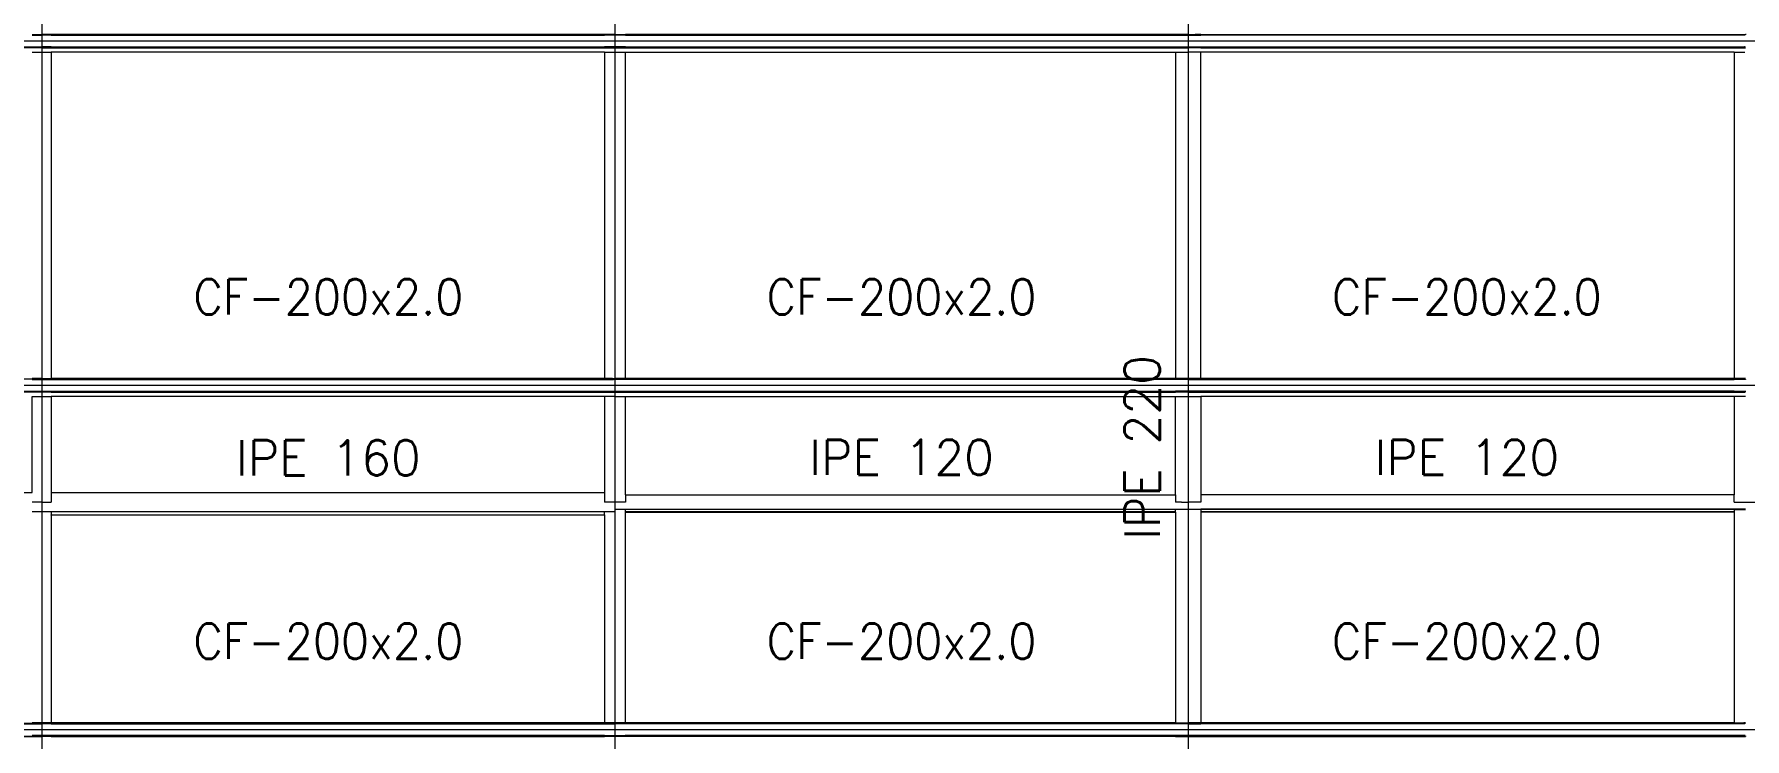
# Model space of a CAD drawing. Header units: millimetres. Extents: x 0 to 149, y -64 to 103.
# Drawn here: x 64.28 to 71.74, y -6.81 to -3.74 of the extents above; entities that cross this region are included whole.
import ezdxf
from ezdxf.enums import TextEntityAlignment as Align

# ---------------------------------------------------------------- set-up
doc = ezdxf.new("R2010")
doc.units = ezdxf.units.MM
for name, color, linetype, lineweight in [('BARRAS_DE_ACERO', 7, 'Continuous', 9), ('ejes', 251, 'Continuous', 0), ('REFERENCIA_DE_LAS_BARRAS', 2, 'Continuous', 9)]:
    doc.layers.add(name, color=color, linetype=linetype, lineweight=lineweight)
doc.styles.add('CYPETXT', font='romans__.ttf', dxfattribs={"height": 0.2})

msp = doc.modelspace()

# ---------------------------------------------------------------- linework, layer by layer
at = {"layer": 'BARRAS_DE_ACERO'}
for p, q in [((61.8445, -3.7988), (64.3105, -3.7988)), ((61.8445, -3.8021), (64.3105, -3.8021)), ((64.3105, -3.8032), (61.8445, -3.8032)), ((64.349, -3.8037), (61.8445, -3.8037)), ((62.0267, -3.8006), (64.3105, -3.8006)), ((64.267, -3.745), (64.3105, -3.745)), ((64.267, -3.7464), (64.3055, -3.7464)), ((64.267, -3.7481), (64.3105, -3.7481)), ((64.3055, -3.7464), (64.3105, -3.7464)), ((66.7625, -3.745), (64.3105, -3.745)), ((64.3105, -3.7464), (66.7625, -3.7464)), ((64.349, -3.7481), (64.3105, -3.7481)), ((64.349, -3.7988), (64.3105, -3.7988)), ((64.349, -3.8006), (64.3105, -3.8006)), ((64.3105, -3.8021), (64.349, -3.8021)), ((64.3105, -3.8032), (64.3479, -3.8032)), ((64.349, -3.8032), (64.3479, -3.8032)), ((64.349, -3.7481), (66.7625, -3.7481)), ((64.349, -3.7988), (66.7625, -3.7988)), ((64.349, -3.8006), (66.8067, -3.8006)), ((66.9892, -3.8021), (64.349, -3.8021)), ((64.349, -3.8032), (69.305, -3.8032)), ((64.349, -3.8037), (66.8106, -3.8037)), ((66.8106, -3.745), (66.7625, -3.745)), ((66.8106, -3.7464), (66.7625, -3.7464)), ((66.8535, -3.7988), (66.7625, -3.7988)), ((66.8535, -3.8006), (66.8067, -3.8006)), ((66.8106, -3.745), (66.8535, -3.745)), ((66.8535, -3.7464), (66.8106, -3.7464)), ((69.305, -3.8037), (66.8106, -3.8037)), ((69.253, -3.745), (66.8535, -3.745)), ((69.253, -3.7464), (66.8535, -3.7464)), ((66.8535, -3.7481), (69.253, -3.7481)), ((66.8535, -3.7988), (69.253, -3.7988)), ((66.8535, -3.8006), (69.253, -3.8006)), ((69.305, -3.8021), (66.9892, -3.8021)), ((69.3109, -3.745), (69.253, -3.745)), ((69.3109, -3.7464), (69.253, -3.7464)), ((69.253, -3.7481), (69.305, -3.7481)), ((69.253, -3.7988), (69.305, -3.7988)), ((69.253, -3.8006), (69.3109, -3.8006)), ((69.305, -3.7481), (69.3109, -3.7481)), ((69.305, -3.7988), (71.7341, -3.7988)), ((69.3109, -3.8032), (69.305, -3.8032)), ((69.363, -3.8037), (69.305, -3.8037)), ((69.3109, -3.745), (69.3378, -3.745)), ((69.3109, -3.7464), (69.363, -3.7464)), ((69.3109, -3.7481), (69.363, -3.7481)), ((69.363, -3.8006), (69.3109, -3.8006)), ((69.363, -3.8032), (69.3109, -3.8032)), ((69.363, -3.745), (69.3378, -3.745)), ((71.7321, -3.7464), (69.363, -3.7464)), ((71.7352, -3.7481), (69.363, -3.7481)), ((71.7376, -3.8006), (69.363, -3.8006)), ((71.688, -3.8021), (69.363, -3.8021)), ((69.363, -3.8032), (70.9946, -3.8032)), ((69.363, -3.8037), (71.688, -3.8037)), ((70.9946, -3.8032), (71.688, -3.8032)), ((71.7377, -3.8021), (71.688, -3.8021)), ((71.688, -3.8032), (71.7352, -3.8032)), ((71.7321, -3.7464), (71.7352, -3.7464)), ((71.7352, -3.7988), (71.7341, -3.7988)), ((64.267, -3.8229), (64.3105, -3.8229)), ((64.3105, -3.8229), (64.349, -3.8229)), ((66.7625, -3.8229), (66.7625, -5.2441)), ((66.7625, -3.8229), (66.8535, -3.8229)), ((66.8535, -3.8229), (69.253, -3.8229)), ((66.8535, -5.2441), (66.8535, -3.8229)), ((69.253, -3.8229), (69.253, -5.2441)), ((69.253, -3.8229), (69.3109, -3.8229)), ((71.688, -3.8229), (69.363, -3.8229)), ((71.688, -3.8229), (71.7352, -3.8229)), ((71.688, -3.8229), (71.688, -5.2441)), ((64.3105, -5.2464), (61.7715, -5.2464)), ((64.3105, -5.2441), (64.267, -5.2441)), ((64.267, -5.2442), (64.2944, -5.2442)), ((66.7845, -5.245), (64.267, -5.245)), ((64.267, -5.2481), (66.8022, -5.2481)), ((64.3105, -5.2441), (64.349, -5.2441)), ((66.7625, -5.2441), (64.349, -5.2441)), ((66.7625, -5.2441), (66.8053, -5.2441)), ((66.7979, -5.2442), (66.7625, -5.2442)), ((66.8046, -5.245), (66.7845, -5.245)), ((66.7979, -5.2442), (66.8053, -5.2442)), ((66.8052, -5.2481), (66.8022, -5.2481)), ((66.8035, -5.2464), (66.8052, -5.2464)), ((66.8046, -5.245), (66.8052, -5.245)), ((66.8052, -5.245), (69.253, -5.245)), ((66.8052, -5.2464), (66.8053, -5.2464)), ((66.8052, -5.2481), (66.8053, -5.2481)), ((66.8535, -5.2441), (66.8053, -5.2441)), ((66.8053, -5.2442), (66.8535, -5.2442)), ((66.8053, -5.2464), (69.253, -5.2464)), ((69.253, -5.2481), (66.8053, -5.2481)), ((69.253, -5.2441), (66.8535, -5.2441)), ((69.253, -5.2442), (66.8535, -5.2442)), ((69.3109, -5.2441), (69.253, -5.2441)), ((69.253, -5.2442), (69.3109, -5.2442)), ((69.305, -5.245), (69.253, -5.245)), ((69.253, -5.2464), (69.3109, -5.2464)), ((69.3109, -5.2481), (69.253, -5.2481)), ((69.305, -5.245), (69.3109, -5.245)), ((69.363, -5.2441), (69.3109, -5.2441)), ((69.3109, -5.2442), (69.3541, -5.2442)), ((69.3109, -5.245), (69.363, -5.245)), ((69.3109, -5.2464), (69.363, -5.2464)), ((69.3109, -5.2481), (69.363, -5.2481)), ((69.363, -5.2442), (69.3541, -5.2442)), ((69.363, -5.2441), (71.688, -5.2441)), ((71.688, -5.2442), (69.363, -5.2442)), ((69.363, -5.245), (71.688, -5.245)), ((71.688, -5.2464), (69.363, -5.2464)), ((69.363, -5.2481), (71.688, -5.2481)), ((71.7352, -5.2441), (71.688, -5.2441)), ((71.688, -5.2442), (71.727, -5.2442)), ((71.688, -5.245), (71.7352, -5.245)), ((71.688, -5.2464), (71.738, -5.2464)), ((61.8056, -5.3021), (64.3105, -5.3021)), ((64.349, -5.3037), (61.8056, -5.3037)), ((62.0267, -5.3006), (64.3105, -5.3006)), ((64.3156, -5.3006), (64.3105, -5.3006)), ((64.3156, -5.3021), (64.3105, -5.3021)), ((64.3156, -5.3006), (64.349, -5.3006)), ((64.349, -5.3021), (64.3156, -5.3021)), ((64.349, -5.3032), (64.3486, -5.3032)), ((66.8053, -5.3006), (64.349, -5.3006)), ((64.349, -5.3021), (66.8053, -5.3021)), ((64.349, -5.3032), (66.7625, -5.3032)), ((66.7636, -5.3037), (64.349, -5.3037)), ((66.7767, -5.3032), (66.7625, -5.3032)), ((66.7636, -5.3037), (66.8053, -5.3037)), ((66.8053, -5.3032), (66.7767, -5.3032)), ((66.8053, -5.2988), (66.8053, -5.2988)), ((66.8106, -5.2988), (66.8053, -5.2988)), ((66.8053, -5.3006), (66.8053, -5.3006)), ((66.8535, -5.3006), (66.8053, -5.3006)), ((66.8053, -5.3021), (66.8053, -5.3021)), ((66.8106, -5.3021), (66.8053, -5.3021)), ((66.8053, -5.3032), (66.8053, -5.3032)), ((66.8053, -5.3032), (66.8535, -5.3032)), ((66.8053, -5.3037), (66.8053, -5.3037)), ((66.8053, -5.3037), (69.253, -5.3037)), ((66.8053, -5.3229), (66.8053, -5.3229)), ((66.8106, -5.2988), (66.8535, -5.2988)), ((66.8535, -5.2988), (69.253, -5.2988)), ((66.8535, -5.3006), (69.253, -5.3006)), ((69.253, -5.3032), (66.8535, -5.3032)), ((66.8535, -5.7502), (66.8535, -5.3229)), ((66.9892, -5.3021), (69.253, -5.3021)), ((69.3109, -5.2988), (69.253, -5.2988)), ((69.253, -5.3006), (69.3109, -5.3006)), ((69.3109, -5.3021), (69.253, -5.3021)), ((69.3109, -5.3032), (69.253, -5.3032)), ((69.3109, -5.3037), (69.253, -5.3037)), ((69.253, -5.3229), (69.3109, -5.3229)), ((69.363, -5.2988), (69.3109, -5.2988)), ((69.363, -5.3006), (69.3109, -5.3006)), ((69.363, -5.3021), (69.3109, -5.3021)), ((69.363, -5.3032), (69.3109, -5.3032)), ((69.3109, -5.3229), (69.363, -5.3229)), ((71.688, -5.2988), (69.363, -5.2988)), ((71.7334, -5.3006), (69.363, -5.3006)), ((69.363, -5.3021), (71.7293, -5.3021)), ((70.9946, -5.3032), (69.363, -5.3032)), ((70.9946, -5.3032), (71.688, -5.3032)), ((71.688, -5.3032), (71.7333, -5.3032)), ((71.688, -5.3229), (71.688, -5.7502)), ((71.738, -5.3229), (71.688, -5.3229)), ((71.7293, -5.3021), (71.7334, -5.3021)), ((71.7333, -5.3032), (71.7356, -5.3032)), ((71.7334, -5.3006), (71.738, -5.3006)), ((64.349, -5.7413), (66.7625, -5.7413)), ((64.349, -5.7413), (64.349, -5.7821)), ((66.7625, -5.7413), (66.7625, -5.7821)), ((64.3105, -5.7821), (64.267, -5.7821)), ((64.3105, -5.7821), (64.349, -5.7821)), ((66.8535, -5.7821), (66.7625, -5.7821)), ((66.808, -5.8139), (69.363, -5.8139)), ((66.808, -5.8139), (66.808, -5.8142)), ((66.808, -5.8142), (66.808, -5.8229)), ((66.8535, -5.8142), (66.808, -5.8142)), ((66.8535, -5.7502), (66.8535, -5.7821)), ((66.8535, -5.8146), (66.8535, -5.8142)), ((69.253, -5.8146), (66.8535, -5.8146)), ((66.8535, -5.8254), (66.8535, -5.8146)), ((69.253, -5.7502), (69.253, -5.7821)), ((69.279, -5.7821), (69.253, -5.7821)), ((69.253, -5.8146), (69.253, -5.8142)), ((69.363, -5.8142), (69.253, -5.8142)), ((69.279, -5.7821), (69.3109, -5.7821)), ((69.363, -5.7821), (69.3109, -5.7821)), ((69.363, -5.7502), (69.363, -5.7821)), ((71.688, -5.7502), (69.363, -5.7502)), ((71.738, -5.8139), (69.363, -5.8139)), ((69.363, -5.8142), (69.363, -5.8146)), ((71.688, -5.7821), (71.688, -5.7502)), ((71.688, -5.7821), (71.788, -5.7821)), ((71.688, -5.8142), (71.688, -5.8146)), ((71.688, -5.8142), (71.738, -5.8142)), ((71.688, -5.8146), (71.688, -5.8254)), ((64.267, -5.8229), (64.3055, -5.8229)), ((64.267, -5.8233), (64.349, -5.8233)), ((64.3055, -5.8229), (66.808, -5.8229)), ((64.349, -5.8233), (64.349, -5.8236)), ((64.349, -5.8236), (64.349, -5.8382)), ((64.349, -5.8236), (66.7625, -5.8236)), ((66.7625, -5.8233), (66.7849, -5.8233)), ((66.7625, -5.8236), (66.7625, -5.8233)), ((66.7625, -5.839), (66.7625, -6.7441)), ((66.8535, -5.826), (66.8535, -5.8254)), ((69.253, -5.8254), (66.8535, -5.8254)), ((66.8535, -5.826), (69.253, -5.826)), ((66.8535, -6.7441), (66.8535, -5.826)), ((69.253, -5.826), (69.253, -6.7441)), ((69.363, -5.8254), (69.363, -5.826)), ((71.688, -5.8254), (69.363, -5.8254)), ((71.688, -5.826), (71.688, -6.7441)), ((64.3105, -6.7441), (64.267, -6.7441)), ((64.267, -6.7442), (64.3105, -6.7442)), ((64.267, -6.7464), (64.3055, -6.7464)), ((64.3055, -6.7464), (64.3105, -6.7464)), ((64.349, -6.7441), (64.3105, -6.7441)), ((64.3424, -6.7442), (64.3105, -6.7442)), ((64.3105, -6.745), (64.349, -6.745)), ((64.349, -6.7464), (64.3105, -6.7464)), ((64.349, -6.7481), (64.3105, -6.7481)), ((66.7625, -6.7441), (64.349, -6.7441)), ((66.8053, -6.745), (64.349, -6.745)), ((64.349, -6.7464), (66.8035, -6.7464)), ((64.349, -6.7481), (66.8053, -6.7481)), ((66.8053, -6.7441), (66.7625, -6.7441)), ((66.7625, -6.7442), (66.798, -6.7442)), ((66.798, -6.7442), (66.8106, -6.7442)), ((66.8035, -6.7464), (66.8053, -6.7464)), ((66.8053, -6.7441), (66.8106, -6.7441)), ((66.8053, -6.745), (66.8106, -6.745)), ((66.8053, -6.7464), (66.8106, -6.7464)), ((66.8106, -6.7481), (66.8053, -6.7481)), ((66.8535, -6.7441), (66.8106, -6.7441)), ((66.8535, -6.7464), (66.8106, -6.7464)), ((66.8535, -6.7481), (66.8106, -6.7481)), ((69.253, -6.7441), (66.8535, -6.7441)), ((66.8535, -6.7442), (69.253, -6.7442)), ((69.253, -6.7464), (66.8535, -6.7464)), ((69.253, -6.7481), (66.8535, -6.7481)), ((69.253, -6.7441), (69.3109, -6.7441)), ((69.253, -6.7442), (69.3109, -6.7442)), ((69.253, -6.745), (69.3109, -6.745)), ((69.253, -6.7464), (69.3109, -6.7464)), ((69.3109, -6.7481), (69.253, -6.7481)), ((69.363, -6.7441), (69.3109, -6.7441)), ((69.363, -6.745), (69.3109, -6.745)), ((69.363, -6.7464), (69.3109, -6.7464)), ((69.3109, -6.7481), (69.363, -6.7481)), ((69.363, -6.7441), (71.688, -6.7441)), ((71.7301, -6.745), (69.363, -6.745)), ((71.738, -6.7464), (69.363, -6.7464)), ((71.7352, -6.7481), (69.363, -6.7481)), ((71.688, -6.7441), (71.7352, -6.7441)), ((71.688, -6.7442), (71.7313, -6.7442)), ((71.738, -6.745), (71.7301, -6.745)), ((71.738, -6.7442), (71.7313, -6.7442)), ((61.7625, -6.8037), (64.3105, -6.8037)), ((66.7625, -6.8032), (61.8053, -6.8032)), ((66.7625, -6.8006), (64.267, -6.8006)), ((69.253, -6.8021), (64.2671, -6.8021)), ((64.349, -6.8037), (64.3105, -6.8037)), ((64.349, -6.8037), (66.7625, -6.8037)), ((66.7625, -6.7988), (66.8106, -6.7988)), ((66.7625, -6.8006), (66.8535, -6.8006)), ((69.253, -6.8032), (66.7625, -6.8032)), ((69.253, -6.8037), (66.7625, -6.8037)), ((66.8106, -6.7988), (66.8521, -6.7988)), ((69.253, -6.8006), (66.8535, -6.8006)), ((69.3109, -6.7988), (69.253, -6.7988)), ((69.253, -6.8006), (69.3109, -6.8006)), ((69.253, -6.8021), (69.3109, -6.8021)), ((69.253, -6.8037), (69.3109, -6.8037)), ((69.363, -6.7988), (69.3109, -6.7988)), ((69.363, -6.8006), (69.3109, -6.8006)), ((69.363, -6.8021), (69.3109, -6.8021)), ((69.3109, -6.8037), (69.363, -6.8037)), ((71.7374, -6.7988), (69.363, -6.7988)), ((71.688, -6.8006), (69.363, -6.8006)), ((71.688, -6.8021), (69.363, -6.8021)), ((71.688, -6.8032), (69.363, -6.8032)), ((69.363, -6.8037), (71.6892, -6.8037)), ((71.7351, -6.8006), (71.688, -6.8006)), ((71.688, -6.8021), (71.7086, -6.8021)), ((71.688, -6.8032), (71.6896, -6.8032)), ((71.6892, -6.8037), (71.738, -6.8037)), ((71.7086, -6.8021), (71.738, -6.8021))]:
    msp.add_line(p, q, dxfattribs=at)
for points in [[(66.8535, -3.7481), (66.8106, -3.7481), (66.7625, -3.7481)], [(69.363, -3.8021), (69.3109, -3.8021), (69.305, -3.8021)], [(69.363, -3.745), (71.738, -3.745), (71.738, -3.7443), (71.7408, -3.7443)], [(71.688, -3.8037), (71.738, -3.8037), (71.738, -3.8032)], [(66.7625, -3.8229), (64.349, -3.8229), (64.349, -5.2441)], [(69.363, -5.2441), (69.363, -3.8229), (69.3109, -3.8229)], [(64.2944, -5.2442), (64.3105, -5.2442), (66.7625, -5.2442)], [(64.3105, -5.2464), (64.349, -5.2464), (66.8035, -5.2464)], [(71.738, -5.2464), (71.738, -5.2467), (71.738, -5.2481), (71.688, -5.2481)], [(71.738, -5.2443), (71.738, -5.2442), (71.727, -5.2442)], [(61.8445, -5.2988), (64.3105, -5.2988), (66.8053, -5.2988)], [(64.3486, -5.3032), (64.3105, -5.3032), (61.8445, -5.3032)], [(61.8445, -5.7413), (64.267, -5.7413), (64.267, -5.3229), (64.3105, -5.3229), (64.349, -5.3229)], [(66.7625, -5.3229), (64.349, -5.3229), (64.349, -5.7413)], [(66.8053, -5.3229), (66.7625, -5.3229), (66.7625, -5.7413)], [(66.8053, -5.3229), (66.8535, -5.3229), (69.253, -5.3229)], [(66.8106, -5.3021), (66.8533, -5.3021), (66.8535, -5.3021), (66.9892, -5.3021)], [(66.8535, -5.7502), (69.253, -5.7502), (69.253, -5.3229)], [(69.3109, -5.3037), (69.363, -5.3037), (71.7352, -5.3037)], [(71.688, -5.3229), (69.363, -5.3229), (69.363, -5.7502)], [(71.688, -5.2988), (71.738, -5.2988), (71.738, -5.2983)], [(71.7334, -5.3021), (71.738, -5.3021), (71.738, -5.302), (71.738, -5.3006)], [(69.253, -5.826), (69.253, -5.8254), (69.253, -5.8146)], [(71.688, -5.8146), (69.363, -5.8146), (69.363, -5.8254)], [(64.349, -5.839), (64.349, -5.8382), (66.7625, -5.8382), (66.7625, -5.8236)], [(66.7625, -5.8382), (66.7625, -5.839), (64.349, -5.839), (64.349, -6.7441)], [(66.7849, -5.8233), (66.808, -5.8233), (66.808, -5.8229)], [(71.688, -5.8254), (71.688, -5.826), (69.363, -5.826), (69.363, -6.7441)], [(59.3446, -6.745), (61.7625, -6.745), (64.267, -6.745), (64.3105, -6.745)], [(61.8535, -6.7481), (64.267, -6.7481), (64.3105, -6.7481)], [(64.3424, -6.7442), (64.349, -6.7442), (66.7625, -6.7442)], [(66.8106, -6.7442), (66.8136, -6.7442), (66.8535, -6.7442)], [(69.253, -6.745), (66.8535, -6.745), (66.8106, -6.745)], [(71.688, -6.7442), (69.363, -6.7442), (69.3109, -6.7442)], [(66.7625, -6.7988), (64.3055, -6.7988), (64.267, -6.7988)], [(69.253, -6.7988), (66.8535, -6.7988), (66.8521, -6.7988)], [(69.253, -6.8032), (69.3109, -6.8032), (69.363, -6.8032)], [(71.738, -6.8006), (71.738, -6.802), (71.738, -6.8021), (71.738, -6.8032), (71.738, -6.8032), (71.6896, -6.8032)]]:
    msp.add_lwpolyline(points, dxfattribs=at)
at = {"layer": 'ejes'}
for p, q in [((64.308, 9.5242), (64.308, -11.5968)), ((66.808, 9.5242), (66.808, -11.5968)), ((69.308, 9.5242), (69.308, -11.5968)), ((56.4001, -3.7734), (93.9594, -3.7734)), ((56.6989, -5.2734), (93.9636, -5.2734)), ((56.6989, -6.7734), (93.9636, -6.7734))]:
    msp.add_line(p, q, dxfattribs=at)

# ---------------------------------------------------------------- texts
at = {"layer": 'REFERENCIA_DE_LAS_BARRAS', "style": 'CYPETXT'}
for s, width, p, p2 in [('CF-200x2.0', 0.812558, (64.9696, -4.9652), (66.1464, -4.9652)), ('CF-200x2.0', 0.812558, (67.4696, -4.9652), (68.6464, -4.9652)), ('CF-200x2.0', 0.812558, (69.9346, -4.9652), (71.1114, -4.9652)), ('IPE 160', 0.843848, (65.1552, -5.6662), (65.9607, -5.6662)), ('IPE 120', 0.843848, (67.6552, -5.6642), (68.4607, -5.6642)), ('IPE 120', 0.843848, (70.1202, -5.6642), (70.9257, -5.6642)), ('CF-200x2.0', 0.812558, (64.9696, -6.4652), (66.1464, -6.4652)), ('CF-200x2.0', 0.812558, (67.4696, -6.4652), (68.6464, -6.4652)), ('CF-200x2.0', 0.812558, (69.9346, -6.4652), (71.1114, -6.4652))]:
    msp.add_text(s, height=0.15333, dxfattribs=dict(at, width=width)).set_placement(p, p2, align=Align.FIT)
at = {"layer": 'REFERENCIA_DE_LAS_BARRAS', "style": 'CYPETXT', "width": 0.843848}
msp.add_text('IPE 220', height=0.15333, rotation=90, dxfattribs=at).set_placement((69.1838, -5.9472), (69.1838, -5.1417), align=Align.FIT)

doc.saveas('drawing.dxf')
